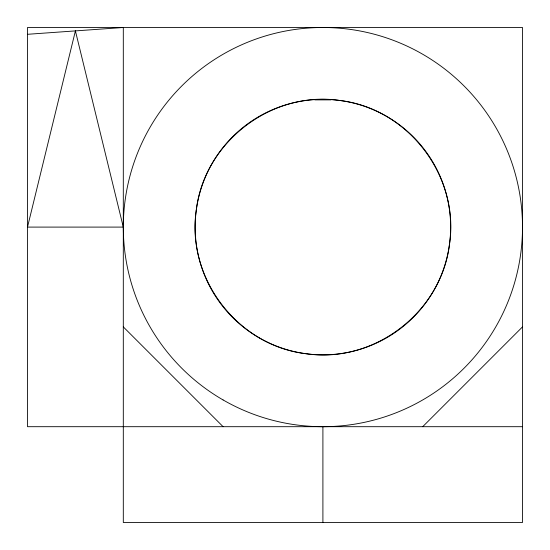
<?xml version="1.0" encoding="UTF-8"?>
<svg xmlns="http://www.w3.org/2000/svg" width="550" height="550" viewBox="0 0 550 550"><rect width="100%" height="100%" fill="white"/><g stroke="black" fill="none" stroke-linecap="round" stroke-linejoin="round"><path stroke-width="0.82" d="M422.703 426.697L522.5 326.893M27.5 34.299L123.303 27.5L123.303 522.5L522.5 522.5L522.5 27.5L27.5 27.5L27.5 426.697L522.5 426.697M314.916 99.88L330.887 99.88M123.303 326.893L223.107 426.697M322.905 426.697L322.905 522.5M196.254 210.423C186.106 278.252 238.088 345.991 306.226 353.746C374.055 363.894 441.801 311.912 449.549 243.774C459.704 175.945 407.722 108.199 339.577 100.451C271.748 90.296 204.009 142.278 196.254 210.423M75.405 30.903L27.5 227.095L123.303 227.095L75.405 30.903M223.107 399.953A199.595 199.595 0 0 0 522.5 227.095A199.595 199.595 0 0 0 223.107 54.244A199.595 199.595 0 0 0 223.107 399.953M259.029 337.728A127.744 127.744 0 0 0 450.643 227.095A127.744 127.744 0 0 0 259.029 116.469A127.744 127.744 0 0 0 259.029 337.728"/></g></svg>
